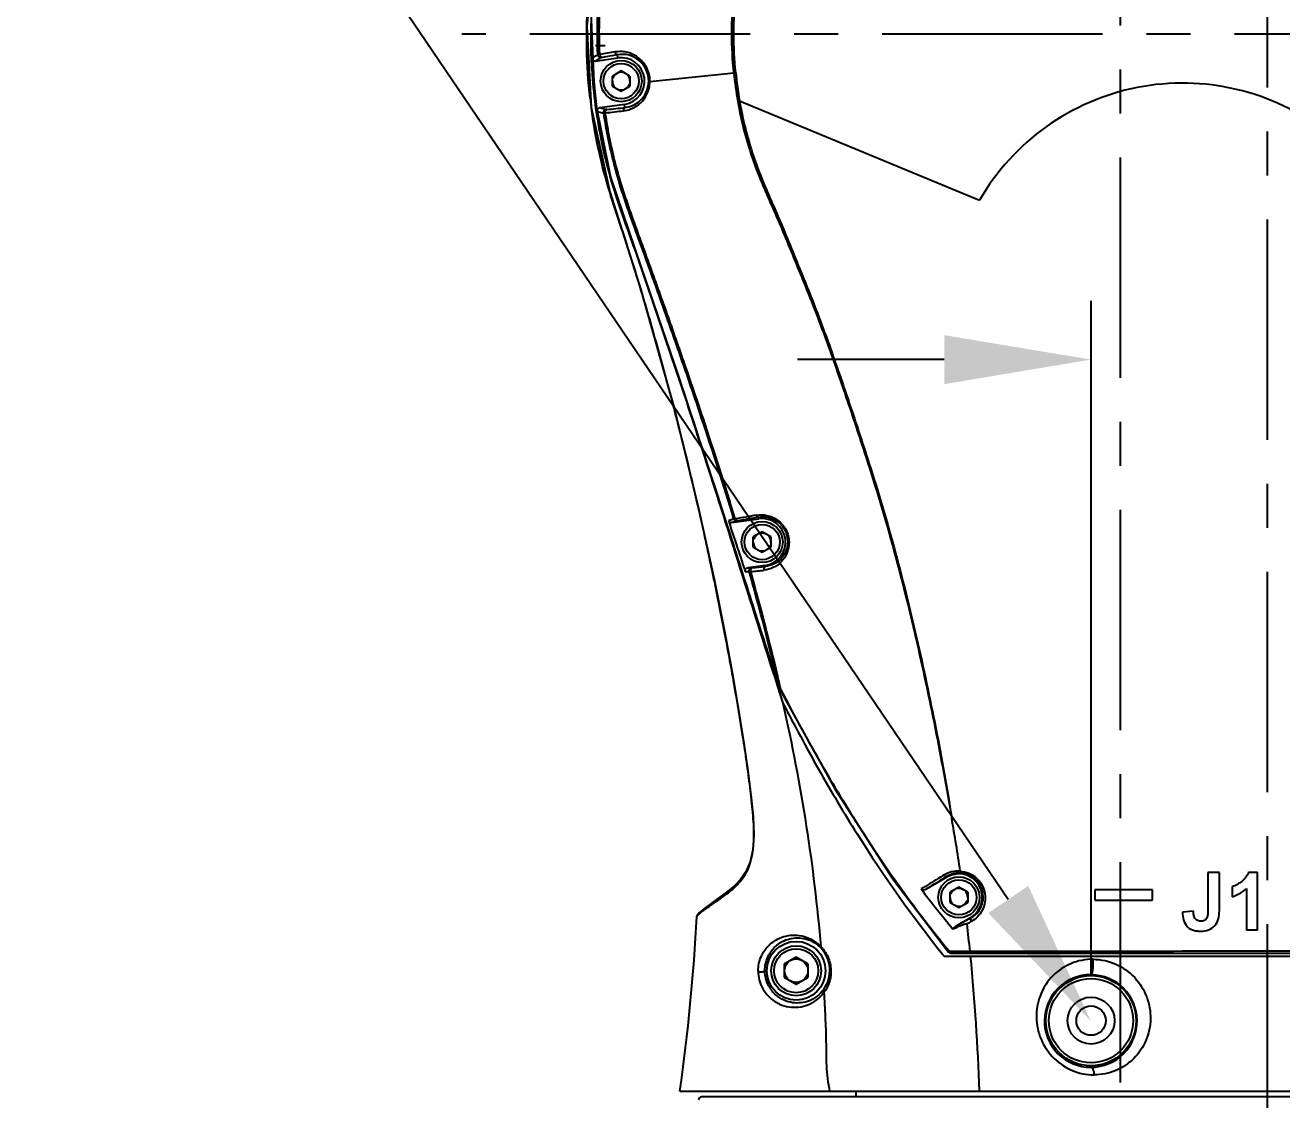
# Model space of a CAD drawing. Header units: millimetres. Extents: x 5828 to 6704, y 123 to 421.
# Drawn here: x 6413.49 to 6424.18, y 240.91 to 250.06 of the extents above; entities that cross this region are included whole.
import ezdxf
from ezdxf import colors
from ezdxf.entities.mleader import LeaderData, LeaderLine
from ezdxf.math import Vec2, Vec3

# ---------------------------------------------------------------- set-up
doc = ezdxf.new("R2010")
doc.units = ezdxf.units.MM
doc.linetypes.add('CENTER', pattern=[0.6, 0.375, -0.075, 0.075, -0.075])
for name, color, linetype in [('中心线', 7, 'Continuous'), ('外形图', 7, 'Continuous'), ('多重引线', 7, 'Continuous'), ('尺寸标注', 7, 'Continuous')]:
    doc.layers.add(name, color=color, linetype=linetype)
doc.styles.add('微软雅黑', font='msyh.ttc', dxfattribs={"height": 1.5})
doc.dimstyles.new('尺寸标注_1_20比例', dxfattribs={"dimtxt": 1.5, "dimasz": 1.25, "dimexe": 0.5, "dimexo": 0.4, "dimgap": 0.5, "dimtad": 1, "dimdec": 1, "dimlfac": 20, "dimdsep": 46, "dimtxsty": '微软雅黑', "dimcen": 0.09, "dimadec": 0, "dimazin": 0, "dimtp": 0.01, "dimtm": 0.01, "dimtfac": 1, "dimtdec": 1, "dimtofl": 0, "dimtmove": 0, "dimatfit": 3, "dimfxl": 1, "dimtolj": 1, "dimarcsym": 0})

# ---------------------------------------------------------------- blocks, each defined once
blk = doc.blocks.new('*D794')
at = {"layer": 'Defpoints', "color": 0}
for p in [(6420.173, 282.687), (6431.96, 229.987), (6446.441, 229.987)]:
    blk.add_point(p, dxfattribs=at)
at = {"layer": '尺寸标注', "color": 0, "lineweight": -2}
for p, q in [((6420.573, 282.687), (6446.941, 282.687)), ((6446.441, 281.437), (6446.441, 231.237)), ((6432.36, 229.987), (6446.941, 229.987))]:
    blk.add_line(p, q, dxfattribs=at)
at = {"layer": '尺寸标注', "color": 0}
for points in [[(6446.649, 281.437), (6446.232, 281.437), (6446.441, 282.687)], [(6446.232, 231.237), (6446.649, 231.237), (6446.441, 229.987)]]:
    blk.add_solid(points, dxfattribs=at)
at = {"layer": '尺寸标注', "color": 0, "insert": (6445.161, 256.208), "char_height": 1.5, "attachment_point": 5, "rotation": 90, "style": '微软雅黑'}
blk.add_mtext('\\A1;1054', dxfattribs=at)
blk = doc.blocks.new('*D795')
at = {"layer": 'Defpoints', "color": 0}
for p in [(6425.56, 247.216), (6422.56, 241.587), (6425.56, 241.587)]:
    blk.add_point(p, dxfattribs=at)
at = {"layer": '尺寸标注', "color": 0, "lineweight": -2}
for p, q in [((6422.56, 241.987), (6422.56, 247.716)), ((6425.56, 241.987), (6425.56, 247.716)), ((6421.31, 247.216), (6420.06, 247.216)), ((6426.81, 247.216), (6431.186, 247.216))]:
    blk.add_line(p, q, dxfattribs=at)
at = {"layer": '尺寸标注', "color": 0}
for points in [[(6421.31, 247.007), (6421.31, 247.424), (6422.56, 247.216)], [(6426.81, 247.424), (6426.81, 247.007), (6425.56, 247.216)]]:
    blk.add_solid(points, dxfattribs=at)
at = {"layer": '尺寸标注', "color": 0, "insert": (6429.623, 248.491), "char_height": 1.5, "attachment_point": 5, "style": '微软雅黑'}
blk.add_mtext('\\A1;60', dxfattribs=at)
blk = doc.blocks.new('*D797')
at = {"layer": 'Defpoints', "color": 0}
for p in [(6393.06, 279.012), (6424.06, 229.062), (6424.06, 223.502)]:
    blk.add_point(p, dxfattribs=at)
at = {"layer": '尺寸标注', "color": 0, "lineweight": -2}
for p, q in [((6393.06, 278.612), (6393.06, 223.002)), ((6424.06, 228.662), (6424.06, 223.002)), ((6394.31, 223.502), (6422.81, 223.502))]:
    blk.add_line(p, q, dxfattribs=at)
at = {"layer": '尺寸标注', "color": 0}
for points in [[(6394.31, 223.71), (6394.31, 223.293), (6393.06, 223.502)], [(6422.81, 223.293), (6422.81, 223.71), (6424.06, 223.502)]]:
    blk.add_solid(points, dxfattribs=at)
at = {"layer": '尺寸标注', "color": 0, "insert": (6408.56, 224.777), "char_height": 1.5, "attachment_point": 5, "style": '微软雅黑'}
blk.add_mtext('\\A1;620', dxfattribs=at)

msp = doc.modelspace()

# ---------------------------------------------------------------- linework, layer by layer
at = {"layer": '中心线', "linetype": 'CENTER', "ltscale": 5}
for p, q in [((6422.8098, 229.0615), (6422.8098, 284.4151)), ((6424.0598, 284.409), (6424.0598, 229.0622)), ((6428.6568, 249.9871), (6417.2035, 249.9871))]:
    msp.add_line(p, q, dxfattribs=at)
at = {"layer": '外形图', "color": 7, "linetype": 'Continuous'}
for p, q in [((6418.267, 250.053), (6418.305, 249.3637)), ((6418.3037, 250.1081), (6418.3334, 249.4445)), ((6418.4234, 249.8871), (6418.3397, 249.8871)), ((6418.3416, 249.7581), (6418.5317, 249.7851)), ((6418.5317, 249.7851), (6418.5279, 249.8118)), ((6418.5598, 249.6737), (6418.4848, 249.6304)), ((6418.4848, 249.5438), (6418.4848, 249.6304)), ((6418.6348, 249.6304), (6418.5598, 249.6737)), ((6418.6348, 249.6304), (6418.6348, 249.5438)), ((6418.8046, 249.5852), (6419.5191, 249.6569)), ((6418.4848, 249.5438), (6418.5598, 249.5005)), ((6418.5598, 249.5005), (6418.6348, 249.5438)), ((6418.3328, 249.4471), (6418.3332, 249.4444)), ((6418.3408, 249.448), (6418.3411, 249.4453)), ((6419.5672, 249.4201), (6421.6098, 248.5738)), ((6418.3062, 249.3546), (6418.305, 249.3636)), ((6418.307, 249.3547), (6418.3061, 249.3638)), ((6418.5879, 249.3891), (6418.3772, 249.3591)), ((6418.5917, 249.3623), (6418.5879, 249.3891)), ((6419.0326, 247.1134), (6419.0649, 247.0161)), ((6419.0329, 247.1135), (6419.0654, 247.0163)), ((6419.0103, 246.8027), (6419.0103, 246.8027)), ((6419.7322, 245.8602), (6419.7302, 245.8742)), ((6419.5003, 245.8278), (6419.7322, 245.8602)), ((6419.7598, 245.7487), (6419.6848, 245.7054)), ((6419.6848, 245.6188), (6419.6848, 245.7054)), ((6419.8348, 245.7054), (6419.7598, 245.7487)), ((6419.8348, 245.7054), (6419.8348, 245.6188)), ((6419.6848, 245.6188), (6419.7598, 245.5755)), ((6419.7598, 245.5755), (6419.8348, 245.6188)), ((6419.7875, 245.464), (6419.6369, 245.443)), ((6419.7887, 245.4554), (6419.7875, 245.464)), ((6419.4454, 244.8661), (6419.437, 244.9099)), ((6419.4459, 244.8661), (6419.4374, 244.91)), ((6419.8912, 244.4324), (6419.9371, 244.2913)), ((6419.8917, 244.4326), (6419.9371, 244.2913)), ((6419.9009, 244.4355), (6419.8998, 244.4352)), ((6419.8998, 244.4352), (6419.9025, 244.4273)), ((6419.9025, 244.4273), (6419.9141, 244.4002)), ((6419.9196, 244.403), (6419.9108, 244.4399)), ((6419.9196, 244.403), (6419.9111, 244.4399)), ((6419.9196, 244.403), (6419.9141, 244.4002)), ((6421.1591, 242.7088), (6421.3348, 242.8103)), ((6421.3348, 242.8103), (6421.3323, 242.8147)), ((6423.6524, 242.8495), (6423.5535, 242.8495)), ((6423.5535, 242.8495), (6423.5535, 242.5319)), ((6423.6524, 242.5383), (6423.6524, 242.8495)), ((6423.9019, 242.8515), (6423.9784, 242.8515)), ((6423.9784, 242.3577), (6423.9784, 242.8515)), ((6421.4348, 242.7237), (6421.3598, 242.6804)), ((6421.3598, 242.5938), (6421.3598, 242.6804)), ((6421.5098, 242.6804), (6421.4348, 242.7237)), ((6421.5098, 242.6804), (6421.5098, 242.5938)), ((6423.0836, 242.7001), (6422.592, 242.7001)), ((6422.592, 242.7001), (6422.592, 242.6133)), ((6423.0836, 242.6133), (6423.0836, 242.7001)), ((6423.7624, 242.7271), (6423.7624, 242.6415)), ((6423.8841, 242.713), (6423.8841, 242.3579)), ((6419.3515, 242.6035), (6419.3449, 242.5989)), ((6421.3598, 242.5938), (6421.4348, 242.5505)), ((6421.4348, 242.5505), (6421.5098, 242.5938)), ((6422.592, 242.6133), (6423.0836, 242.6133)), ((6419.2048, 242.4746), (6419.2049, 242.4747)), ((6419.2048, 242.4746), (6419.2048, 242.4746)), ((6419.2065, 242.482), (6419.2054, 242.4785)), ((6419.2136, 242.4918), (6419.2084, 242.4861)), ((6419.2084, 242.4861), (6419.2086, 242.4863)), ((6419.225, 242.5062), (6419.2086, 242.4863)), ((6419.216, 242.494), (6419.216, 242.494)), ((6421.5348, 242.4639), (6421.4097, 242.3916)), ((6421.5363, 242.4612), (6421.5348, 242.4639)), ((6423.4314, 242.5205), (6423.3379, 242.5098)), ((6423.9784, 242.3579), (6423.8841, 242.3579)), ((6420.0498, 242.1275), (6419.9498, 242.0698)), ((6420.1498, 242.0698), (6420.0498, 242.1275)), ((6421.3093, 242.1371), (6426.4425, 242.1371)), ((6421.3541, 242.1776), (6421.3463, 242.1712)), ((6421.3541, 242.1776), (6421.3656, 242.1776)), ((6421.3656, 242.1621), (6426.3553, 242.1621)), ((6421.53, 242.1776), (6421.5401, 242.1776)), ((6419.9498, 241.9543), (6419.9498, 242.0698)), ((6420.1498, 242.0698), (6420.1498, 241.9543)), ((6419.9498, 241.9543), (6420.0498, 241.8966)), ((6420.0498, 241.8966), (6420.1498, 241.9543)), ((6419.0598, 240.9866), (6429.0588, 240.9866)), ((6420.5598, 240.9371), (6420.5598, 240.9866)), ((6428.8746, 240.9371), (6419.244, 240.9371))]:
    msp.add_line(p, q, dxfattribs=at)
for points in [[(6428.2123, 246.8111), (6427.9778, 248.5666), (6427.651, 250.0053), (6427.313, 251.0719), (6426.9412, 251.8966), (6426.4846, 252.6087), (6425.9931, 253.1729), (6425.4565, 253.6221), (6424.8545, 253.9845), (6424.2016, 254.2508), (6423.5173, 254.4131), (6422.815, 254.4678), (6422.1086, 254.4135), (6421.4224, 254.2524), (6420.7733, 253.9887), (6420.1709, 253.6269), (6419.6299, 253.1754), (6419.1663, 252.6477), (6418.7917, 252.058), (6418.5129, 251.4176), (6418.3365, 250.7429), (6418.267, 250.053)], [(6418.3334, 249.4445), (6418.4674, 248.7693), (6418.73, 247.9993), (6419.044, 247.0801), (6419.4204, 245.9301), (6419.8998, 244.4352)], [(6418.305, 249.3637), (6418.4625, 248.6434), (6418.7281, 247.8103), (6419.0102, 246.8026)], [(6419.0103, 246.8027), (6419.2183, 245.9491), (6419.35, 245.3465), (6419.4411, 244.8894), (6419.5091, 244.521), (6419.5622, 244.2125), (6419.6044, 243.9472), (6419.6381, 243.7148), (6419.6643, 243.5088), (6419.6825, 243.3241), (6419.6886, 243.1656), (6419.6805, 243.0414), (6419.6586, 242.94), (6419.6221, 242.8552), (6419.5763, 242.7886), (6419.5242, 242.7339), (6419.4661, 242.6856), (6419.4037, 242.64), (6419.3449, 242.599)], [(6419.9141, 244.4002), (6420.3788, 243.5605), (6420.8708, 242.7984), (6421.3463, 242.1712)], [(6419.3449, 242.599), (6419.2706, 242.5454), (6419.225, 242.5062)], [(6419.2082, 242.4857), (6419.2077, 242.4847), (6419.2065, 242.4821)]]:
    msp.add_lwpolyline(points, dxfattribs=at)
for centre, radius in [((6418.5598, 249.5871), 0.175), ((6418.5598, 249.5871), 0.15), ((6419.7598, 245.6621), 0.175), ((6419.7598, 245.6621), 0.15), ((6421.4348, 242.6371), 0.175), ((6421.4348, 242.6371), 0.15), ((6420.0498, 242.0121), 0.25), ((6420.0498, 242.0121), 0.2125), ((6420.0498, 242.0121), 0.1875), ((6420.0498, 242.0121), 0.1), ((6422.5598, 241.5871), 0.3838), ((6422.5598, 241.5871), 0.3589), ((6422.5598, 241.5871), 0.2), ((6422.5598, 241.5871), 0.125)]:
    msp.add_circle(centre, radius, dxfattribs=at)
for centre, radius, start, end in [((6422.7144, 249.9678), 4.4138, 178.61171, 184.84612), ((6422.7737, 249.9742), 4.4719, 179.71979, 182.82404), ((6427.789, 195.9228), 54.7055, 99.7674, 99.90668), ((6422.8121, 249.9755), 4.5104, 182.81592, 185.23997), ((6422.754, 249.9772), 4.4453, 182.5213, 188.35998), ((6427.6677, 196.6836), 53.9087, 99.76117, 99.90172), ((6418.567, 249.5882), 0.2271, 359.68943, 99.91536), ((6418.5598, 249.5871), 0.2, 278.08263, 98.08263), ((6418.5598, 249.5871), 0.075, 120, 160.00237), ((6418.5598, 249.5871), 0.075, 60, 100.00237), ((6418.5598, 249.5871), 0.075, 0, 40.00237), ((6419.4494, 250.5716), 0.9174, 274.35787, 275.33804), ((6422.8472, 249.9889), 3.3445, 185.69653, 189.83315), ((6422.8709, 249.9918), 3.3528, 185.70937, 189.81629), ((6422.7463, 249.9711), 4.4458, 184.8533, 186.53625), ((6422.7783, 249.9725), 4.4764, 185.24115, 186.74014), ((6418.5598, 249.5871), 0.075, 180, 220.00237), ((6418.5598, 249.5871), 0.075, 240, 280.00237), ((6418.5513, 249.586), 0.2533, 276.39405, 359.82407), ((6418.5671, 249.588), 0.227, 276.24126, 359.73853), ((6418.5598, 249.5871), 0.075, 300, 340.00237), ((6423.3398, 247.5701), 2, 52.40968, 149.87922), ((6422.8268, 249.9595), 4.5608, 186.53206, 187.21049), ((6422.7986, 249.9769), 4.4985, 186.53351, 186.79961), ((6422.8137, 249.9787), 4.5136, 186.79962, 187.0833), ((6422.7531, 249.9695), 4.451, 186.77546, 187.92397), ((6419.4363, 250.2141), 0.8047, 278.27127, 279.35911), ((6422.8036, 249.9566), 4.5375, 187.21081, 187.50864), ((6422.7855, 249.9542), 4.5192, 187.62392, 187.86451), ((6422.6742, 249.9573), 4.3712, 187.90784, 194.24661), ((6410.8054, 318.6902), 69.7903, 276.267832, 276.395564), ((6413.1104, 298.2222), 49.1664, 276.22077, 276.40098), ((6422.5552, 249.9285), 4.2487, 194.26529, 196.40123), ((6422.9595, 250.0512), 4.6725, 195.59582, 196.56855), ((6343.1099, 221.6221), 80.0881, 18.559668, 19.148311), ((6389.7159, 239.2069), 30.2632, 12.96425, 14.5361), ((6389.2353, 239.0927), 30.7572, 12.79817, 12.97068), ((6388.9965, 239.0394), 31.0019, 11.79594, 12.79658), ((6427.1647, 202.3619), 44.1624, 99.71556, 99.95438), ((6425.3909, 212.6201), 33.7324, 99.66068, 99.97077), ((6420.5945, 242.4861), 3.5163, 107.38568, 108.12985), ((6419.7598, 245.6621), 0.2, 277.94772, 97.94772), ((6419.7598, 245.6621), 0.075, 180, 220.00237), ((6419.7598, 245.6621), 0.075, 120, 160.00237), ((6419.7598, 245.6621), 0.075, 60, 100.00237), ((6419.7598, 245.6621), 0.075, 0, 40.00237), ((6419.7598, 245.6621), 0.075, 240, 280.00237), ((6419.7598, 245.6621), 0.075, 300, 340.00237), ((6419.6606, 250.7992), 5.3562, 269.74643, 270.08991), ((6416.3395, 277.5988), 32.328, 275.92275, 276.12479), ((6388.9301, 239.0246), 31.0699, 11.56989, 11.79765), ((6415.0586, 289.3699), 44.2001, 275.97868, 276.12763), ((6400.4186, 239.9589), 20.001, 13.42494, 15.81605), ((6389.3965, 239.1192), 30.594, 10.91071, 11.57145), ((6401.6782, 240.2609), 18.7058, 12.90928, 13.42109), ((6420.0473, 244.4961), 0.1584, 202.4647, 207.25703), ((6473.8339, 156.7276), 100.8336, 121.377534, 121.492983), ((6421.439, 242.641), 0.2039, 86.02924, 121.55215), ((6421.4348, 242.6371), 0.2, 300, 120), ((6421.4379, 242.6404), 0.2045, 359.05883, 85.74866), ((6428.9844, 248.6914), 9.8873, 217.2394, 219.76328), ((6421.4348, 242.6371), 0.075, 120, 160.00237), ((6421.4348, 242.6371), 0.075, 60, 100.00237), ((6421.4348, 242.6371), 0.075, 0, 40.00237), ((6420.6883, 240.6349), 2.3686, 124.40206, 124.87902), ((6421.4348, 242.6371), 0.075, 180, 220.00237), ((6421.4348, 242.6371), 0.075, 240, 280.00237), ((6421.4348, 242.6371), 0.075, 300, 340.00237), ((6421.4383, 242.6403), 0.2041, 298.71896, 349.51309), ((6421.4375, 242.6404), 0.2049, 349.50796, 359.06869), ((6401.3468, 243.4645), 17.8855, 352.03756, 356.82727), ((6419.2285, 242.4738), 0.0235, 148.35035, 159.31574), ((6419.23, 242.4728), 0.0253, 140.93434, 147.61883), ((6419.2313, 242.4717), 0.027, 131.3304, 140.97974), ((6419.3404, 242.3666), 0.1739, 135.01998, 137.07894), ((6419.2303, 242.4729), 0.0255, 124.08507, 131.37805), ((6402.1309, 240.1821), 19.5015, 5.87338, 6.56325), ((6420.0559, 242.0151), 0.2798, 324.55381, 43.24529), ((6421.3656, 242.1871), 0.025, 219.44185, 270), ((6403.8707, 240.3975), 17.7489, 1.90227, 5.62469), ((6422.558, 241.5832), 0.3945, 89.73974, 179.43347), ((6422.5583, 241.5842), 0.3935, 0.42416, 89.77954), ((6422.557, 241.5836), 0.3935, 179.48677, 270.41303), ((6422.5574, 241.5845), 0.3945, 270.35455, 0.36965), ((6419.244, 240.9121), 0.025, 90, 179)]:
    msp.add_arc(centre, radius, start, end, dxfattribs=at)
for points, knots in [([(6418.2955, 249.4406), (6418.2631, 249.724), (6418.2543, 250.1553), (6418.326, 250.7221), (6418.4511, 251.2797), (6418.7061, 251.9507), (6419.1587, 252.6828), (6419.7412, 253.3166), (6420.4315, 253.8307), (6421.206, 254.2064), (6422.0375, 254.429), (6422.8956, 254.4938), (6423.751, 254.3979), (6424.5731, 254.1428), (6425.3333, 253.7395), (6425.8927, 253.2896), (6426.2827, 252.8721), (6426.5461, 252.5339), (6426.783, 252.1771), (6426.9961, 251.8056), (6427.1809, 251.4193), (6427.2839, 251.1531), (6427.3322, 251.0189)], [0, 0, 0, 0, 0.0624857, 0.0937626, 0.1250385, 0.1875248, 0.2500192, 0.3125133, 0.3750079, 0.4375025, 0.4999978, 0.5624921, 0.6249847, 0.6874741, 0.749964, 0.8124595, 0.8437382, 0.8750046, 0.9062552, 0.9375047, 0.96876, 1, 1, 1, 1]), ([(6427.7857, 247.1323), (6427.7729, 247.4854), (6427.7369, 248.0147), (6427.6599, 248.7172), (6427.5873, 249.2424), (6427.4973, 249.7649), (6427.4072, 250.1974), (6427.3314, 250.5427), (6427.252, 250.8872), (6427.1345, 251.3138), (6426.9363, 251.8071), (6426.602, 252.4309), (6426.164, 252.995), (6425.6386, 253.4695), (6425.0608, 253.8785), (6424.2543, 254.2576), (6423.2088, 254.4746), (6422.3184, 254.4467), (6421.6258, 254.3034), (6421.1218, 254.1353), (6420.6412, 253.9085), (6420.0412, 253.5333), (6419.3795, 252.9364), (6418.8757, 252.201), (6418.5851, 251.5555), (6418.4253, 251.0485), (6418.3262, 250.5264), (6418.3027, 250.1727), (6418.3018, 249.9961)], [0, 0, 0, 0, 0.0625198, 0.0937827, 0.1250496, 0.156309, 0.1875703, 0.2032139, 0.2188596, 0.2501159, 0.2814014, 0.3127004, 0.3751665, 0.4064489, 0.4377273, 0.5001618, 0.5625714, 0.6249742, 0.65623, 0.6874908, 0.7187536, 0.7500221, 0.8124633, 0.8749077, 0.9061866, 0.9374676, 0.9687402, 1, 1, 1, 1]), ([(6418.3612, 249.8112), (6418.3503, 250.0736), (6418.3766, 250.6017), (6418.5565, 251.373), (6418.8675, 252.1017), (6419.3025, 252.7641), (6419.8478, 253.3391), (6420.4854, 253.8098), (6421.1961, 254.1606), (6421.7048, 254.3058), (6421.9629, 254.3555)], [0, 0, 0, 0, 0.1249407, 0.2499181, 0.3749021, 0.4999087, 0.6249117, 0.7499361, 0.8749561, 1, 1, 1, 1]), ([(6418.3773, 249.8126), (6418.3665, 250.074), (6418.3933, 250.6001), (6418.5726, 251.3683), (6418.8826, 252.0942), (6419.3153, 252.7544), (6419.8584, 253.3274), (6420.4932, 253.7967), (6421.2009, 254.1465), (6421.7076, 254.2914), (6421.9646, 254.3411)], [0, 0, 0, 0, 0.1249385, 0.2499164, 0.3749032, 0.4999115, 0.6249143, 0.7499387, 0.874957, 1, 1, 1, 1]), ([(6419.5191, 249.6569), (6419.4965, 249.8785), (6419.4964, 250.3279), (6419.6327, 250.9871), (6419.8987, 251.6059), (6420.2841, 252.1584), (6420.7728, 252.622), (6421.3451, 252.9775), (6421.9771, 253.2109), (6422.6433, 253.3126), (6423.3162, 253.2771), (6423.969, 253.1095), (6424.5738, 252.8116), (6425.1063, 252.3988), (6425.471, 251.9714), (6425.7077, 251.5927), (6425.8309, 251.3419), (6425.9119, 251.1341), (6425.9816, 250.9225), (6426.0855, 250.5472), (6426.1591, 250.2218), (6426.2068, 250.0047)], [0, 0, 0, 0, 0.0624546, 0.1249472, 0.1874511, 0.2499569, 0.3124802, 0.3749949, 0.437519, 0.500043, 0.5625863, 0.6251439, 0.6876908, 0.7502317, 0.8127437, 0.8440182, 0.8752748, 0.8908904, 0.9065012, 0.9376969, 1, 1, 1, 1]), ([(6419.5347, 249.6582), (6419.5125, 249.8789), (6419.5133, 250.3264), (6419.6496, 250.9825), (6419.9147, 251.5985), (6420.2984, 252.1486), (6420.7849, 252.6103), (6421.3547, 252.9643), (6421.984, 253.1966), (6422.6473, 253.2974), (6423.3173, 253.2618), (6423.9672, 253.0943), (6424.569, 252.7971), (6425.0987, 252.3855), (6425.4615, 251.9597), (6425.697, 251.5824), (6425.8195, 251.3327), (6425.9002, 251.1258), (6425.9524, 250.9678), (6425.9993, 250.8083), (6426.0571, 250.5944), (6426.1217, 250.3253), (6426.1707, 250.1095), (6426.194, 250.0014)], [0, 0, 0, 0, 0.0624536, 0.1249461, 0.1874497, 0.2499549, 0.3124767, 0.3749908, 0.4375143, 0.5000377, 0.5625806, 0.6251379, 0.6876847, 0.7502265, 0.8127391, 0.8440136, 0.8752698, 0.8908852, 0.9064958, 0.9221009, 0.9376934, 0.9688594, 1, 1, 1, 1]), ([(6418.5279, 249.8118), (6418.5233, 249.8114), (6418.5125, 249.8184), (6418.5091, 249.8292), (6418.5083, 249.8354)], [0, 0, 0, 0, 0.4272002, 1, 1, 1, 1]), ([(6418.8046, 249.5852), (6418.8038, 249.6061), (6418.8, 249.6478), (6418.7707, 249.7227), (6418.7187, 249.7827), (6418.6551, 249.8187), (6418.6064, 249.835), (6418.5569, 249.8401), (6418.5244, 249.8373), (6418.5084, 249.8354)], [0, 0, 0, 0, 0.1425628, 0.2827554, 0.5426507, 0.6631885, 0.7786303, 0.8902055, 1, 1, 1, 1]), ([(6418.3612, 249.8112), (6418.3565, 249.8087), (6418.34, 249.7997), (6418.3239, 249.7897), (6418.3131, 249.7817)], [0, 0, 0, 0, 0.2819512, 1, 1, 1, 1]), ([(6418.3131, 249.7817), (6418.3134, 249.7749), (6418.3201, 249.7611), (6418.3349, 249.7571), (6418.3416, 249.7581)], [0, 0, 0, 0, 0.4999956, 1, 1, 1, 1]), ([(6418.3416, 249.7581), (6418.3449, 249.7605), (6418.3603, 249.7713), (6418.3766, 249.7807), (6418.3896, 249.7876)], [0, 0, 0, 0, 0.2184385, 1, 1, 1, 1]), ([(6418.3773, 249.8126), (6418.3752, 249.8125), (6418.3699, 249.812), (6418.3645, 249.8115), (6418.3612, 249.8112)], [0, 0, 0, 0, 0.385528, 1, 1, 1, 1]), ([(6418.3896, 249.7876), (6418.383, 249.7866), (6418.3682, 249.7907), (6418.3616, 249.8045), (6418.3612, 249.8112)], [0, 0, 0, 0, 0.499309, 1, 1, 1, 1]), ([(6418.3976, 249.7893), (6418.3928, 249.7888), (6418.3817, 249.7956), (6418.3781, 249.8065), (6418.3773, 249.8126)], [0, 0, 0, 0, 0.4385952, 1, 1, 1, 1]), ([(6418.3896, 249.7876), (6418.3904, 249.788), (6418.3931, 249.7883), (6418.3958, 249.7889), (6418.3976, 249.7893)], [0, 0, 0, 0, 0.3160833, 1, 1, 1, 1]), ([(6418.7941, 249.5873), (6418.7942, 249.587), (6418.7955, 249.5865), (6418.7988, 249.5857), (6418.8021, 249.5854), (6418.8045, 249.5852)], [0, 0, 0, 0, 0.1106097, 0.3326703, 1, 1, 1, 1]), ([(6419.5521, 249.4177), (6419.5751, 249.2846), (6419.6223, 249.0869), (6419.7101, 248.8313), (6419.7875, 248.6441), (6419.8711, 248.4597), (6419.9502, 248.2734), (6420.0264, 248.0861), (6420.1038, 247.8993), (6420.1797, 247.712), (6420.2763, 247.4609), (6420.3895, 247.1446), (6420.5197, 246.7637), (6420.6461, 246.3824), (6420.7658, 246), (6420.9125, 245.4893), (6421.0718, 244.8487), (6421.2356, 244.0801), (6421.3303, 243.5674), (6421.374, 243.312)], [0, 0, 0, 0, 0.063419, 0.0951327, 0.1268311, 0.1585216, 0.1901882, 0.2218432, 0.253493, 0.2851244, 0.316728, 0.3798399, 0.4428455, 0.5057368, 0.5684707, 0.6309936, 0.7552442, 0.878308, 1, 1, 1, 1]), ([(6419.5672, 249.4201), (6419.5903, 249.287), (6419.6369, 249.0891), (6419.7247, 248.8336), (6419.8017, 248.6462), (6419.8847, 248.4616), (6419.9634, 248.2752), (6420.0389, 248.0876), (6420.1159, 247.9007), (6420.1915, 247.7134), (6420.2874, 247.462), (6420.3999, 247.1455), (6420.5295, 246.7645), (6420.6552, 246.3831), (6420.7743, 246.0005), (6420.9204, 245.4897), (6421.0474, 244.9759), (6421.1605, 244.4616), (6421.266, 243.9515), (6421.3343, 243.5678), (6421.374, 243.312)], [0, 0, 0, 0, 0.0634293, 0.0951478, 0.1268519, 0.158545, 0.1902148, 0.2218733, 0.2535257, 0.2851595, 0.3167661, 0.3798863, 0.4428978, 0.5057958, 0.5685363, 0.6310651, 0.755328, 0.8170273, 0.8784116, 1, 1, 1, 1]), ([(6418.462, 248.645), (6418.4275, 248.7578), (6418.3662, 248.9861), (6418.3249, 249.2189), (6418.3088, 249.3358)], [0, 0, 0, 0, 0.4999633, 1, 1, 1, 1]), ([(6418.3772, 249.3591), (6418.3709, 249.3582), (6418.3585, 249.3511), (6418.3551, 249.3372), (6418.356, 249.3309)], [0, 0, 0, 0, 0.5000373, 1, 1, 1, 1]), ([(6418.356, 249.3308), (6418.3597, 249.3294), (6418.3771, 249.3233), (6418.3951, 249.3192), (6418.4092, 249.3162)], [0, 0, 0, 0, 0.217532, 1, 1, 1, 1]), ([(6418.4302, 249.3448), (6418.4251, 249.3458), (6418.4072, 249.3497), (6418.3895, 249.3545), (6418.3772, 249.3591)], [0, 0, 0, 0, 0.283158, 1, 1, 1, 1]), ([(6418.4302, 249.3448), (6418.4239, 249.3438), (6418.4115, 249.3365), (6418.4082, 249.3225), (6418.4092, 249.3162)], [0, 0, 0, 0, 0.4997678, 1, 1, 1, 1]), ([(6418.409, 249.3162), (6418.4318, 249.1657), (6418.4772, 248.9415), (6418.5618, 248.649), (6418.6368, 248.4335), (6418.7152, 248.2194), (6418.7934, 248.0053), (6418.8697, 247.7908), (6418.9712, 247.5051), (6419.0967, 247.148), (6419.2909, 246.5766), (6419.4296, 246.1463), (6419.5173, 245.8584)], [0, 0, 0, 0, 0.1256064, 0.1884034, 0.2511647, 0.3139076, 0.3766071, 0.4392573, 0.5018564, 0.6268968, 0.7516398, 1, 1, 1, 1]), ([(6418.4092, 249.3162), (6418.4108, 249.3158), (6418.4161, 249.3165), (6418.4213, 249.3167), (6418.4248, 249.3171)], [0, 0, 0, 0, 0.3175794, 1, 1, 1, 1]), ([(6418.438, 249.3453), (6418.4333, 249.3445), (6418.4244, 249.3349), (6418.4239, 249.3233), (6418.4248, 249.3171)], [0, 0, 0, 0, 0.4360657, 1, 1, 1, 1]), ([(6419.5306, 245.8595), (6419.4429, 246.1471), (6419.3056, 246.5777), (6419.1114, 247.1488), (6418.9617, 247.5776), (6418.8345, 247.9348), (6418.7305, 248.2201), (6418.6527, 248.4344), (6418.5781, 248.6501), (6418.4916, 248.942), (6418.4473, 249.1665), (6418.4248, 249.3171)], [0, 0, 0, 0, 0.2482789, 0.3730049, 0.4980347, 0.623282, 0.6859856, 0.7487568, 0.8115489, 0.8743339, 1, 1, 1, 1]), ([(6418.438, 249.3453), (6418.4363, 249.3451), (6418.4337, 249.345), (6418.431, 249.3446), (6418.4302, 249.3448)], [0, 0, 0, 0, 0.6846408, 1, 1, 1, 1]), ([(6418.5917, 249.3623), (6418.5872, 249.3615), (6418.5788, 249.3517), (6418.5785, 249.3404), (6418.5795, 249.3342)], [0, 0, 0, 0, 0.4273805, 1, 1, 1, 1]), ([(6418.4793, 248.7288), (6418.521, 248.5874), (6418.6205, 248.3095), (6418.7187, 248.0315), (6418.767, 247.8922)], [0, 0, 0, 0, 0.4999683, 1, 1, 1, 1]), ([(6418.481, 248.7187), (6418.5078, 248.6286), (6418.5669, 248.45), (6418.6955, 248.0966), (6418.8477, 247.6519), (6419.0293, 247.1178), (6419.2056, 246.582), (6419.3791, 246.0453), (6419.6068, 245.3285), (6419.7754, 244.7902), (6419.8912, 244.4324)], [0, 0, 0, 0, 0.0625064, 0.1250065, 0.2500056, 0.3750042, 0.5000036, 0.6250027, 0.7500018, 1, 1, 1, 1]), ([(6418.728, 247.8107), (6418.6862, 247.9504), (6418.6218, 248.1595), (6418.529, 248.4363), (6418.4834, 248.5751), (6418.462, 248.645)], [0, 0, 0, 0, 0.4995692, 0.7495225, 1, 1, 1, 1]), ([(6419.0102, 246.8026), (6418.9666, 246.9716), (6418.8763, 247.3087), (6418.7781, 247.6436), (6418.728, 247.8107)], [0, 0, 0, 0, 0.4999643, 1, 1, 1, 1]), ([(6419.0654, 247.0163), (6419.2085, 246.5874), (6419.4179, 245.9424), (6419.6926, 245.0809), (6419.8304, 244.6503), (6419.9009, 244.4355)], [0, 0, 0, 0, 0.4999987, 0.7499998, 1, 1, 1, 1]), ([(6419.712, 245.8909), (6419.7409, 245.8958), (6419.8049, 245.8949), (6419.8979, 245.8543), (6419.9696, 245.7721), (6419.9968, 245.667), (6419.978, 245.5677), (6419.9274, 245.491), (6419.8576, 245.4406), (6419.8037, 245.4252), (6419.7767, 245.4223)], [0, 0, 0, 0, 0.1168755, 0.247846, 0.392027, 0.5348738, 0.6646011, 0.7820117, 0.8920505, 1, 1, 1, 1]), ([(6419.7302, 245.8742), (6419.7262, 245.8738), (6419.7174, 245.8784), (6419.7134, 245.8865), (6419.712, 245.8909)], [0, 0, 0, 0, 0.4627021, 1, 1, 1, 1]), ([(6419.7302, 245.8742), (6419.7559, 245.8787), (6419.813, 245.8779), (6419.8963, 245.8414), (6419.9605, 245.7674), (6419.9845, 245.6728), (6419.9675, 245.584), (6419.9223, 245.5158), (6419.8603, 245.4713), (6419.8126, 245.4578), (6419.7887, 245.4554)], [0, 0, 0, 0, 0.1162872, 0.2476013, 0.3930355, 0.5370683, 0.6669911, 0.7839376, 0.8931583, 1, 1, 1, 1]), ([(6419.5173, 245.8584), (6419.5135, 245.8573), (6419.4986, 245.8529), (6419.4839, 245.848), (6419.4729, 245.8446)], [0, 0, 0, 0, 0.2568522, 1, 1, 1, 1]), ([(6419.4729, 245.8446), (6419.4746, 245.8392), (6419.4824, 245.8293), (6419.4947, 245.827), (6419.5003, 245.8278)], [0, 0, 0, 0, 0.4996991, 1, 1, 1, 1]), ([(6419.5306, 245.8595), (6419.5291, 245.8593), (6419.5247, 245.8587), (6419.5202, 245.8581), (6419.5173, 245.8584)], [0, 0, 0, 0, 0.3425486, 1, 1, 1, 1]), ([(6419.5438, 245.8417), (6419.5384, 245.841), (6419.5265, 245.8436), (6419.5191, 245.8531), (6419.5173, 245.8584)], [0, 0, 0, 0, 0.4964172, 1, 1, 1, 1]), ([(6419.5502, 245.843), (6419.5462, 245.8426), (6419.5368, 245.8465), (6419.5322, 245.8548), (6419.5306, 245.8595)], [0, 0, 0, 0, 0.4484829, 1, 1, 1, 1]), ([(6419.5438, 245.8417), (6419.5441, 245.8418), (6419.5463, 245.8424), (6419.5485, 245.8427), (6419.5503, 245.8431)], [0, 0, 0, 0, 0.1474824, 1, 1, 1, 1]), ([(6419.616, 245.4106), (6419.6138, 245.4173), (6419.6159, 245.4337), (6419.6299, 245.442), (6419.6369, 245.443)], [0, 0, 0, 0, 0.4991708, 1, 1, 1, 1]), ([(6419.6494, 245.4103), (6419.6473, 245.417), (6419.6488, 245.4329), (6419.6622, 245.4419), (6419.669, 245.4429)], [0, 0, 0, 0, 0.505059, 1, 1, 1, 1]), ([(6419.6753, 245.4434), (6419.6697, 245.4424), (6419.6596, 245.4308), (6419.6603, 245.417), (6419.6624, 245.4102)], [0, 0, 0, 0, 0.4423408, 1, 1, 1, 1]), ([(6419.669, 245.4429), (6419.6693, 245.4429), (6419.6714, 245.443), (6419.6735, 245.4432), (6419.6753, 245.4434)], [0, 0, 0, 0, 0.1596767, 1, 1, 1, 1]), ([(6419.7887, 245.4554), (6419.7833, 245.4544), (6419.7738, 245.4425), (6419.7747, 245.4292), (6419.7767, 245.4223)], [0, 0, 0, 0, 0.4339212, 1, 1, 1, 1]), ([(6419.6494, 245.4103), (6419.6502, 245.4102), (6419.6545, 245.4096), (6419.6588, 245.4099), (6419.6624, 245.4102)], [0, 0, 0, 0, 0.1671187, 1, 1, 1, 1]), ([(6419.9008, 244.4356), (6419.8821, 244.5168), (6419.8046, 244.8433), (6419.7183, 245.1677), (6419.6494, 245.4103)], [0, 0, 0, 0, 0.2484589, 1, 1, 1, 1]), ([(6419.35, 242.5893), (6419.3783, 242.6086), (6419.4417, 242.6517), (6419.5228, 242.7152), (6419.59, 242.7894), (6419.6727, 242.9229), (6419.6971, 243.1275), (6419.6821, 243.3636), (6419.6582, 243.5746), (6419.6291, 243.789), (6419.586, 244.0766), (6419.5259, 244.4359), (6419.4733, 244.7228), (6419.4459, 244.8661)], [0, 0, 0, 0, 0.0423461, 0.0948968, 0.1269003, 0.1657968, 0.2872471, 0.3714647, 0.4599158, 0.5494053, 0.6392555, 0.8194898, 1, 1, 1, 1]), ([(6419.9196, 244.403), (6420.0216, 244.2069), (6420.2318, 243.8179), (6420.573, 243.249), (6420.9443, 242.6993), (6421.2134, 242.3481), (6421.3541, 242.1776)], [0, 0, 0, 0, 0.2500064, 0.5000096, 0.7500077, 1, 1, 1, 1]), ([(6419.9371, 244.2913), (6420.014, 243.9445), (6420.1459, 243.2563), (6420.23, 242.5605), (6420.2588, 242.2166)], [0, 0, 0, 0, 0.5072041, 1, 1, 1, 1]), ([(6419.9371, 244.2913), (6420.0348, 244.1018), (6420.2363, 243.7259), (6420.672, 242.9929), (6421.0413, 242.4685), (6421.3093, 242.1371)], [0, 0, 0, 0, 0.2500456, 0.5000908, 1, 1, 1, 1]), ([(6421.4456, 242.8603), (6421.4349, 242.9355), (6421.4128, 243.0864), (6421.3865, 243.2365), (6421.3739, 243.3119)], [0, 0, 0, 0, 0.4986487, 1, 1, 1, 1]), ([(6421.3087, 242.8273), (6421.2922, 242.8173), (6421.2269, 242.7776), (6421.1617, 242.7378), (6421.113, 242.7081)], [0, 0, 0, 0, 0.2528776, 1, 1, 1, 1]), ([(6421.4456, 242.8603), (6421.4213, 242.862), (6421.373, 242.8582), (6421.3287, 242.8391), (6421.3087, 242.8273)], [0, 0, 0, 0, 0.5120535, 1, 1, 1, 1]), ([(6421.3323, 242.8147), (6421.3306, 242.8138), (6421.3251, 242.8133), (6421.3164, 242.8179), (6421.3111, 242.8237), (6421.3087, 242.8273)], [0, 0, 0, 0, 0.198324, 0.5381021, 1, 1, 1, 1]), ([(6421.4456, 242.8603), (6421.4459, 242.8565), (6421.4468, 242.8507), (6421.4508, 242.8447), (6421.4531, 242.8443)], [0, 0, 0, 0, 0.6278044, 1, 1, 1, 1]), ([(6421.4456, 242.8603), (6421.4708, 242.8586), (6421.5218, 242.8465), (6421.5882, 242.8039), (6421.6366, 242.7413), (6421.6681, 242.6463), (6421.6485, 242.5221), (6421.5793, 242.452), (6421.5399, 242.4303)], [0, 0, 0, 0, 0.1295457, 0.2634203, 0.3973256, 0.5273418, 0.7689664, 1, 1, 1, 1]), ([(6423.9019, 242.8515), (6423.8966, 242.8365), (6423.8809, 242.808), (6423.8466, 242.7739), (6423.8068, 242.7465), (6423.7777, 242.7321), (6423.7624, 242.7271)], [0, 0, 0, 0, 0.2479117, 0.497197, 0.7488065, 1, 1, 1, 1]), ([(6421.113, 242.7081), (6421.1178, 242.7018), (6421.1371, 242.6985), (6421.152, 242.7047), (6421.1591, 242.7088)], [0, 0, 0, 0, 0.4913468, 1, 1, 1, 1]), ([(6423.7624, 242.6415), (6423.7737, 242.6453), (6423.8178, 242.6623), (6423.8583, 242.6888), (6423.8841, 242.713)], [0, 0, 0, 0, 0.2514937, 1, 1, 1, 1]), ([(6419.244, 242.5132), (6419.2565, 242.5235), (6419.286, 242.5458), (6419.3172, 242.5657), (6419.3338, 242.5781)], [0, 0, 0, 0, 0.4395591, 1, 1, 1, 1]), ([(6419.3338, 242.5779), (6419.3338, 242.582), (6419.3358, 242.5903), (6419.3416, 242.5966), (6419.3449, 242.599)], [0, 0, 0, 0, 0.4996903, 1, 1, 1, 1]), ([(6419.2048, 242.4746), (6419.205, 242.4759), (6419.2085, 242.4792), (6419.2109, 242.4827), (6419.2131, 242.485)], [0, 0, 0, 0, 0.2924551, 1, 1, 1, 1]), ([(6419.2174, 242.4894), (6419.2191, 242.4912), (6419.2277, 242.4995), (6419.2367, 242.5073), (6419.244, 242.5132)], [0, 0, 0, 0, 0.207386, 1, 1, 1, 1]), ([(6421.5363, 242.4612), (6421.5257, 242.4554), (6421.4835, 242.4321), (6421.4413, 242.4089), (6421.4097, 242.3916)], [0, 0, 0, 0, 0.2521376, 1, 1, 1, 1]), ([(6421.5363, 242.4612), (6421.5328, 242.4589), (6421.5316, 242.4454), (6421.5362, 242.4359), (6421.5399, 242.4303)], [0, 0, 0, 0, 0.3931807, 1, 1, 1, 1]), ([(6423.3379, 242.5098), (6423.3379, 242.4877), (6423.3431, 242.4433), (6423.3758, 242.3815), (6423.429, 242.355), (6423.4741, 242.3493), (6423.5196, 242.3491), (6423.5762, 242.3613), (6423.6297, 242.4069), (6423.652, 242.4719), (6423.6524, 242.5162), (6423.6524, 242.5383)], [0, 0, 0, 0, 0.123398, 0.2474478, 0.3735871, 0.4375578, 0.501518, 0.6282479, 0.75283, 0.8762399, 1, 1, 1, 1]), ([(6423.5535, 242.5319), (6423.5535, 242.5214), (6423.5542, 242.5006), (6423.5515, 242.4742), (6423.5422, 242.4551), (6423.5308, 242.4436), (6423.5163, 242.4362), (6423.5001, 242.4339), (6423.4839, 242.4345), (6423.4627, 242.4391), (6423.4416, 242.4582), (6423.4325, 242.4891), (6423.4318, 242.51), (6423.4314, 242.5205)], [0, 0, 0, 0, 0.1239003, 0.2474397, 0.309539, 0.3721614, 0.4354485, 0.499298, 0.5633553, 0.6273326, 0.7523234, 0.8762049, 1, 1, 1, 1]), ([(6421.3841, 242.3673), (6421.3938, 242.3719), (6421.4132, 242.3811), (6421.4378, 242.3919), (6421.4578, 242.4002), (6421.4729, 242.406), (6421.4866, 242.4104), (6421.4957, 242.4129), (6421.504, 242.4136), (6421.5045, 242.411)], [0, 0, 0, 0, 0.2479065, 0.4970413, 0.6222803, 0.7481188, 0.8749257, 0.9391642, 1, 1, 1, 1]), ([(6419.726, 242.0083), (6419.7258, 242.052), (6419.7417, 242.1273), (6419.8099, 242.2323), (6419.9222, 242.3089), (6420.0573, 242.3223), (6420.1734, 242.2877), (6420.2317, 242.2456), (6420.2587, 242.2168)], [0, 0, 0, 0, 0.1791557, 0.3040973, 0.5078408, 0.7136628, 0.8378677, 1, 1, 1, 1]), ([(6419.7835, 242.0121), (6419.7833, 242.0515), (6419.7976, 242.1195), (6419.8583, 242.2144), (6419.9578, 242.2846), (6420.0784, 242.2989), (6420.1828, 242.2696), (6420.2353, 242.2325), (6420.2597, 242.207)], [0, 0, 0, 0, 0.1805313, 0.3058046, 0.5097263, 0.7147664, 0.8382343, 1, 1, 1, 1]), ([(6420.2587, 242.2168), (6420.2584, 242.2158), (6420.2575, 242.2126), (6420.2581, 242.2088), (6420.2597, 242.207)], [0, 0, 0, 0, 0.2935074, 1, 1, 1, 1]), ([(6420.259, 242.2175), (6420.2877, 242.1888), (6420.3316, 242.1198), (6420.3458, 242.0399), (6420.3454, 242.0013)], [0, 0, 0, 0, 0.5123581, 1, 1, 1, 1]), ([(6421.3655, 242.1776), (6421.3791, 242.1776), (6421.4339, 242.1776), (6421.4888, 242.1776), (6421.53, 242.1776)], [0, 0, 0, 0, 0.2482153, 1, 1, 1, 1]), ([(6421.53, 242.1776), (6421.5303, 242.1755), (6421.5314, 242.1696), (6421.5358, 242.1621), (6421.54, 242.1621)], [0, 0, 0, 0, 0.3399002, 1, 1, 1, 1]), ([(6421.54, 242.1776), (6421.9343, 242.1778), (6422.7391, 242.1796), (6424.3442, 242.1814), (6425.5551, 242.1814), (6426.3554, 242.1807)], [0, 0, 0, 0, 0.2456136, 0.501419, 1, 1, 1, 1]), ([(6422.5785, 242.1098), (6422.5456, 242.1106), (6422.4803, 242.1039), (6422.3584, 242.0666), (6422.227, 241.9776), (6422.1232, 241.8218), (6422.0832, 241.6373), (6422.1143, 241.4447), (6422.2195, 241.2723), (6422.3599, 241.1732), (6422.4873, 241.1323), (6422.5536, 241.1249), (6422.5863, 241.1254)], [0, 0, 0, 0, 0.0643154, 0.1272698, 0.2483619, 0.3663952, 0.4855226, 0.6095783, 0.7393332, 0.8707885, 0.9359819, 1, 1, 1, 1]), ([(6422.5598, 241.9777), (6422.5617, 241.9779), (6422.5658, 241.9818), (6422.5716, 241.996), (6422.5769, 242.0241), (6422.5798, 242.0643), (6422.5794, 242.0943), (6422.5785, 242.1098)], [0, 0, 0, 0, 0.0405921, 0.1102327, 0.3414649, 0.6596828, 1, 1, 1, 1]), ([(6422.5785, 242.1098), (6422.644, 242.1091), (6422.7766, 242.0801), (6422.9404, 241.9629), (6423.0452, 241.7937), (6423.0781, 241.6015), (6423.0379, 241.4142), (6422.9496, 241.2824), (6422.8536, 241.2037), (6422.7437, 241.1443), (6422.6488, 241.1252), (6422.5863, 241.1254)], [0, 0, 0, 0, 0.1291451, 0.2588415, 0.3864741, 0.5113039, 0.6338059, 0.7549732, 0.81577, 0.8768149, 1, 1, 1, 1]), ([(6419.726, 242.0083), (6419.7304, 242.0054), (6419.7421, 242.0033), (6419.7587, 242.0027), (6419.7725, 242.0048), (6419.7807, 242.0079), (6419.7834, 242.0108), (6419.7835, 242.0121)], [0, 0, 0, 0, 0.2598795, 0.559698, 0.8285932, 0.9349389, 1, 1, 1, 1]), ([(6419.726, 242.0083), (6419.7264, 241.9588), (6419.7488, 241.871), (6419.8232, 241.7779), (6419.9046, 241.7253), (6420.0135, 241.6927), (6420.159, 241.708), (6420.2529, 241.7811), (6420.2861, 241.8282)], [0, 0, 0, 0, 0.1932454, 0.3367096, 0.4558963, 0.5653453, 0.775348, 1, 1, 1, 1]), ([(6420.2839, 241.8528), (6420.2681, 241.8309), (6420.2311, 241.7928), (6420.1639, 241.7544), (6420.0918, 241.736), (6420.0176, 241.737), (6419.9435, 241.7585), (6419.8708, 241.8049), (6419.8039, 241.8882), (6419.7838, 241.9672), (6419.7835, 242.0121)], [0, 0, 0, 0, 0.1174141, 0.2265591, 0.3318911, 0.4367778, 0.5449952, 0.6628252, 0.8052357, 1, 1, 1, 1]), ([(6420.3454, 242.0013), (6420.3451, 241.9678), (6420.3344, 241.9049), (6420.304, 241.8489), (6420.2863, 241.8259)], [0, 0, 0, 0, 0.5347146, 1, 1, 1, 1]), ([(6420.3454, 242.0013), (6420.344, 242.0019), (6420.3397, 242.0042), (6420.3358, 242.0087), (6420.3357, 242.0121)], [0, 0, 0, 0, 0.3120737, 1, 1, 1, 1]), ([(6420.2863, 241.8259), (6420.2834, 241.83), (6420.2794, 241.8391), (6420.2814, 241.8492), (6420.2839, 241.8528)], [0, 0, 0, 0, 0.5341443, 1, 1, 1, 1]), ([(6420.2861, 241.8282), (6420.2901, 241.7581), (6420.2968, 241.6185), (6420.3036, 241.4444), (6420.3044, 241.3058), (6420.3062, 241.1644), (6420.3196, 241.0575), (6420.3345, 240.9866)], [0, 0, 0, 0, 0.2495583, 0.4969193, 0.6192691, 0.742348, 1, 1, 1, 1]), ([(6422.5598, 241.1901), (6422.563, 241.1899), (6422.5704, 241.1841), (6422.5807, 241.1623), (6422.5845, 241.1412), (6422.5863, 241.1254)], [0, 0, 0, 0, 0.1333974, 0.3443111, 1, 1, 1, 1])]:
    msp.add_open_spline(points, degree=3, knots=knots, dxfattribs=at)
for points in [[(6418.3345, 249.4221), (6418.3608, 249.2106), (6418.4018, 249.0002), (6418.459, 248.795)], [(6419.4729, 245.8446), (6419.4946, 245.7786), (6419.5164, 245.7127), (6419.5382, 245.6467)], [(6419.5382, 245.6467), (6419.5641, 245.568), (6419.5901, 245.4893), (6419.616, 245.4106)], [(6419.616, 245.4106), (6419.6272, 245.4104), (6419.6383, 245.4105), (6419.6494, 245.4103)], [(6419.9065, 244.4235), (6419.9084, 244.4199), (6419.9104, 244.4163), (6419.9126, 244.4129)], [(6419.9126, 244.4129), (6419.9147, 244.4095), (6419.9171, 244.4062), (6419.9196, 244.403)], [(6419.2049, 242.4746), (6419.205, 242.4771), (6419.2056, 242.4797), (6419.2065, 242.4821)], [(6421.4097, 242.3916), (6421.3995, 242.3857), (6421.3897, 242.3776), (6421.3841, 242.3673)], [(6421.5045, 242.411), (6421.5163, 242.4173), (6421.5281, 242.4239), (6421.5399, 242.4303)], [(6421.3541, 242.1776), (6421.3548, 242.1747), (6421.3556, 242.1717), (6421.357, 242.1689)], [(6421.357, 242.1689), (6421.358, 242.167), (6421.3593, 242.1652), (6421.361, 242.1638)], [(6421.361, 242.1638), (6421.3623, 242.1628), (6421.3639, 242.1621), (6421.3656, 242.1621)]]:
    msp.add_open_spline(points, degree=3, dxfattribs=at)

# ---------------------------------------------------------------- dimensions: what is measured, and where the dimension line sits
at = {"layer": '尺寸标注'}
dim = msp.add_linear_dim(base=(6446.4406, 229.9871), p1=(6420.1733, 282.6871), p2=(6431.9598, 229.9871), angle=90, dimstyle='尺寸标注_1_20比例', dxfattribs=at)
dim.commit()
dim.dimension.update_dxf_attribs({"geometry": '*D794', "text_midpoint": (6446.4406, 256.2076), "dimtype": 160})
for base, p1, p2, picture, middle in [((6424.0598, 223.5016), (6393.0598, 279.0121), (6424.0598, 229.0622), '*D797', (6408.5598, 224.7767)), ((6425.5598, 247.2156), (6422.5598, 241.5871), (6425.5598, 241.5871), '*D795', (6429.6231, 248.4907))]:
    dim = msp.add_linear_dim(base=base, p1=p1, p2=p2, dimstyle='尺寸标注_1_20比例', dxfattribs=at)
    dim.commit()
    dim.dimension.update_dxf_attribs({"geometry": picture, "text_midpoint": middle})

# ---------------------------------------------------------------- leaders
at = {"layer": '多重引线'}
ml = msp.add_multileader_mtext('Standard', dxfattribs=at)
ml.set_content('\\A1;4×{\\C256;Φ8H7({\\H0.7x;\\S+0.015^   0;}) depth8\\P4×M6 depth12}', style='微软雅黑')
ml.set_leader_properties()
ml.build(insert=Vec2(0, 0))
ml.multileader.update_dxf_attribs({"text_left_attachment_type": 5, "text_right_attachment_type": 5, "dogleg_length": 1, "arrow_head_size": 1.25})
ctx = ml.context
ctx.base_point, ctx.char_height, ctx.arrow_head_size, ctx.landing_gap_size, ctx.plane_origin = Vec3(6392.8245, 251.2746), 1.5, 1.25, 0.5, Vec3(6422.5574, 241.5845)
ctx.left_attachment, ctx.right_attachment, ctx.text_align_type = 5, 5, 2
notes = []
notes.append((ctx, [(0, (1, 1, 0), (6415.9812, 251.2746), (-1, 0), 1, [(0, [(6422.5574, 241.5845)], 0, [])])]))
ctx.mtext.insert, ctx.mtext.alignment, ctx.mtext.flow_direction = Vec3(6414.4812, 256.3793), 3, 5
for ctx, leaders in notes:
    for number, flags, end, landing, length, lines in leaders:
        leader = LeaderData()
        leader.index, (leader.has_last_leader_line, leader.has_dogleg_vector, leader.attachment_direction) = number, flags
        leader.last_leader_point, leader.dogleg_vector, leader.dogleg_length = Vec3(end), Vec3(landing), length
        for number, points, colour, breaks in lines:
            line = LeaderLine()
            line.index, line.vertices, line.color, line.breaks = number, Vec3.list(points), colors.encode_raw_color(colour), breaks
            leader.lines.append(line)
        ctx.leaders.append(leader)

doc.saveas('drawing.dxf')
